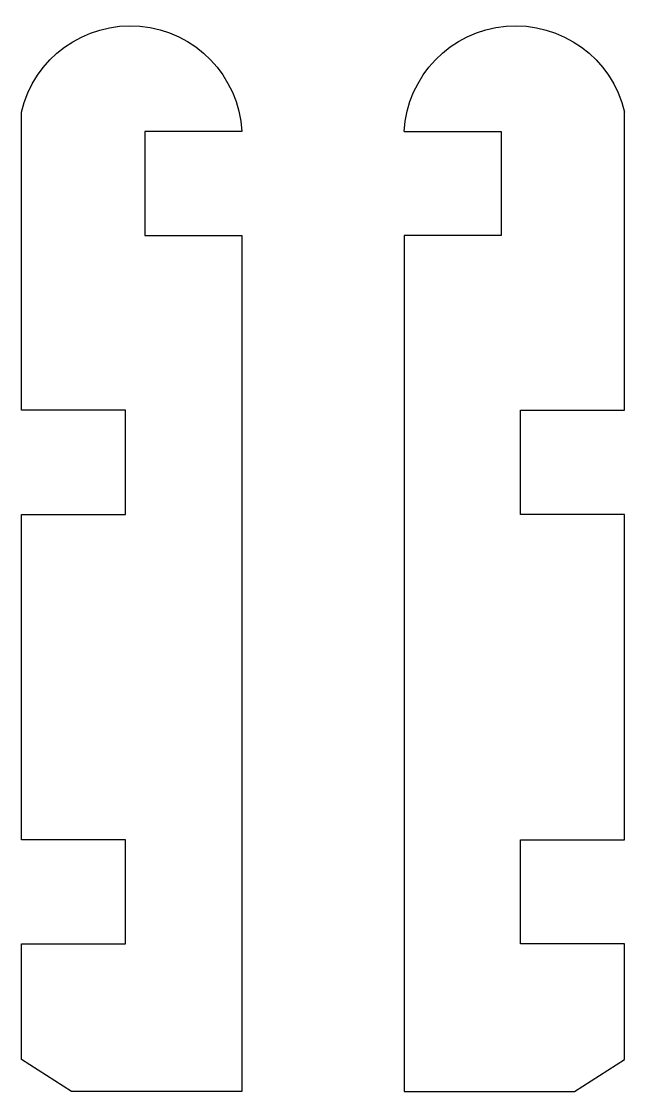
# Model space of a CAD drawing. Header units: millimetres. Extents: x 3281 to 3298.7, y 1361.4 to 1392.7.
import ezdxf

# ---------------------------------------------------------------- set-up
doc = ezdxf.new("R2010")
doc.units = ezdxf.units.MM

msp = doc.modelspace()

# ---------------------------------------------------------------- linework, layer by layer
at = {"color": 254, "true_color": 0xcad1ee, "extrusion": (-4.73538e-16, 7.42782e-07, -1)}
for p, q in [((3281.04, 1381.346, -71.032), (3281.04, 1390.07, -71.032)), ((3298.691, 1381.346, -71.032), (3298.691, 1390.07, -71.032)), ((3284.649, 1389.51, -71.032), (3284.649, 1386.462, -71.032)), ((3287.489, 1389.51, -71.032), (3284.649, 1389.51, -71.032)), ((3292.243, 1389.51, -71.032), (3295.083, 1389.51, -71.032)), ((3295.083, 1389.51, -71.032), (3295.083, 1386.462, -71.032)), ((3284.649, 1386.462, -71.032), (3287.489, 1386.462, -71.032)), ((3287.489, 1386.462, -71.032), (3287.489, 1361.402, -71.032)), ((3292.243, 1386.462, -71.032), (3292.243, 1361.402, -71.032)), ((3295.083, 1386.462, -71.032), (3292.243, 1386.462, -71.032)), ((3284.088, 1381.346, -71.032), (3281.04, 1381.346, -71.032)), ((3284.088, 1378.298, -71.032), (3284.088, 1381.346, -71.032)), ((3295.643, 1381.346, -71.032), (3298.691, 1381.346, -71.032)), ((3295.643, 1378.298, -71.032), (3295.643, 1381.346, -71.032)), ((3281.04, 1368.773, -71.032), (3281.04, 1378.298, -71.032)), ((3281.04, 1378.298, -71.032), (3284.088, 1378.298, -71.032)), ((3298.691, 1378.298, -71.032), (3295.643, 1378.298, -71.032)), ((3298.691, 1368.773, -71.032), (3298.691, 1378.298, -71.032)), ((3284.088, 1368.773, -71.032), (3281.04, 1368.773, -71.032)), ((3284.088, 1365.725, -71.032), (3284.088, 1368.773, -71.032)), ((3295.643, 1368.773, -71.032), (3298.691, 1368.773, -71.032)), ((3295.643, 1365.725, -71.032), (3295.643, 1368.773, -71.032)), ((3281.04, 1362.343, -71.032), (3281.04, 1365.725, -71.032)), ((3281.04, 1365.725, -71.032), (3284.088, 1365.725, -71.032)), ((3298.691, 1365.725, -71.032), (3295.643, 1365.725, -71.032)), ((3298.691, 1362.343, -71.032), (3298.691, 1365.725, -71.032)), ((3282.502, 1361.402, -71.032), (3281.04, 1362.343, -71.032)), ((3297.23, 1361.402, -71.032), (3298.691, 1362.343, -71.032)), ((3287.489, 1361.402, -71.032), (3282.502, 1361.402, -71.032)), ((3292.243, 1361.402, -71.032), (3297.23, 1361.402, -71.032))]:
    msp.add_line(p, q, dxfattribs=at)
for centre, start, end in [((-3284.225, 1389.334, 71.033), 13.0096, 176.9148), ((-3295.507, 1389.334, 71.033), 3.0852, 166.9904)]:
    msp.add_arc(centre, 3.269, start, end, dxfattribs=at)

doc.saveas('drawing.dxf')
